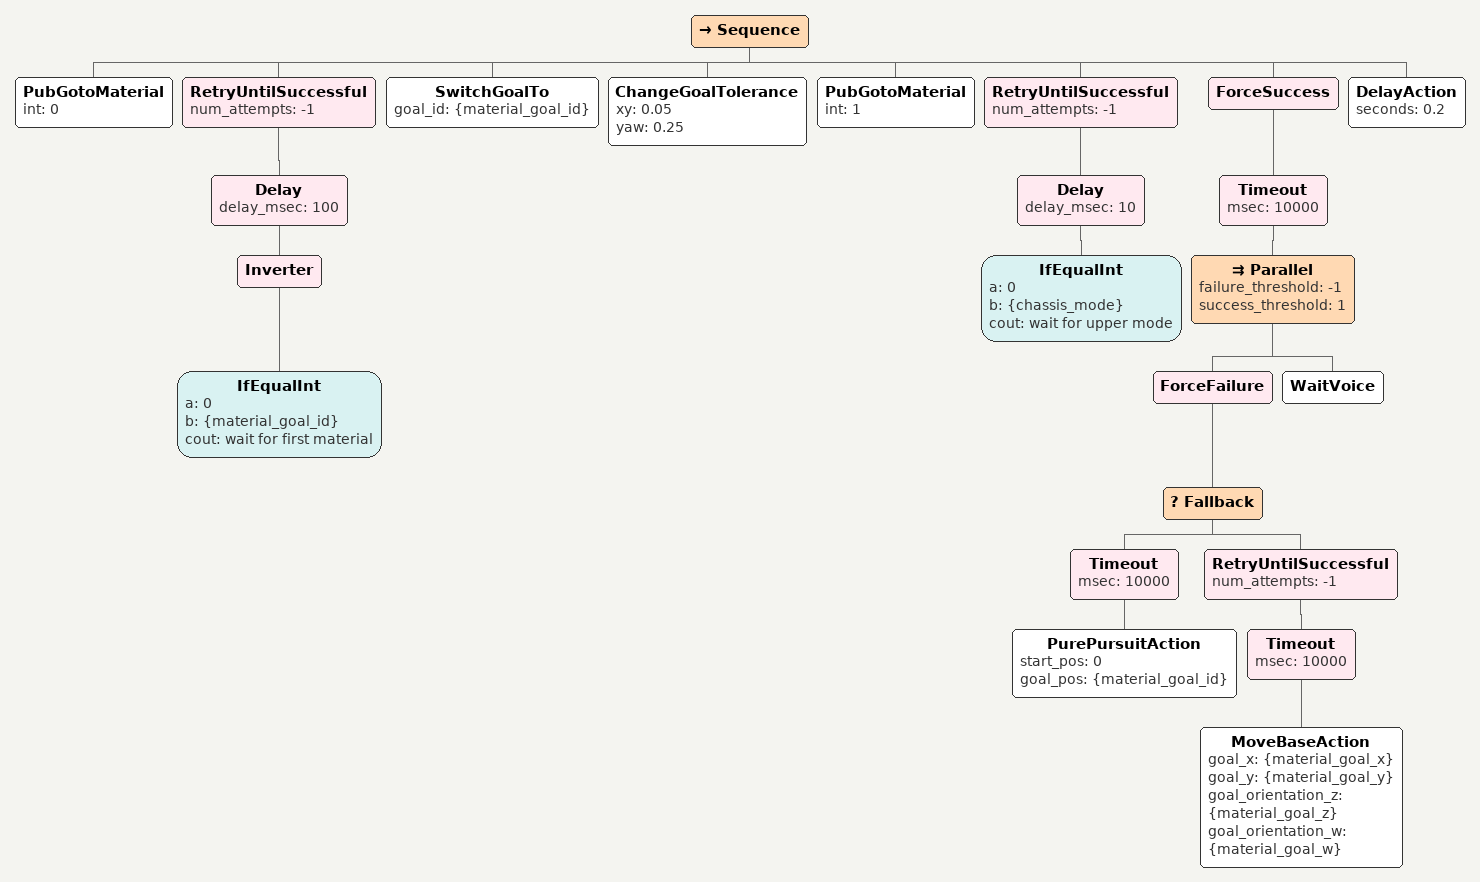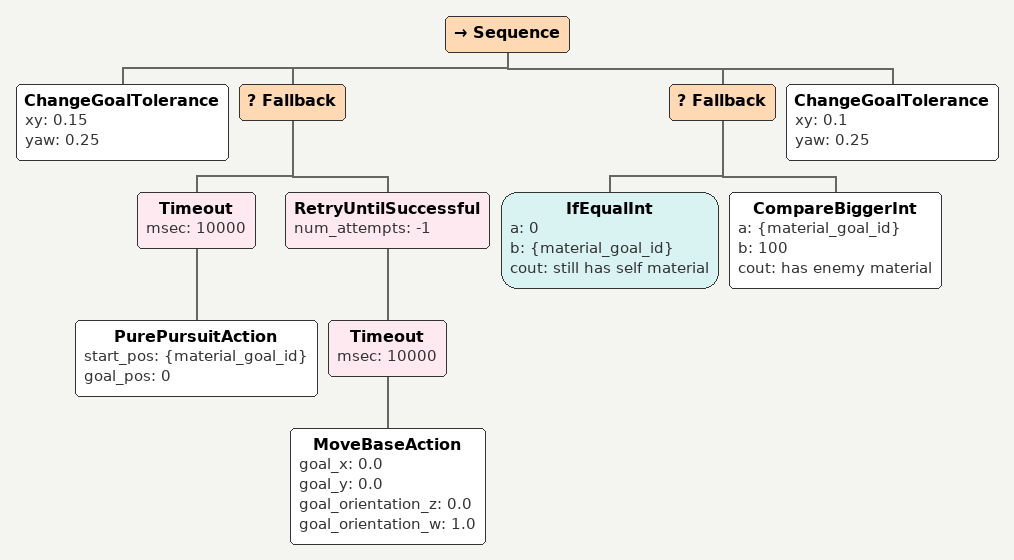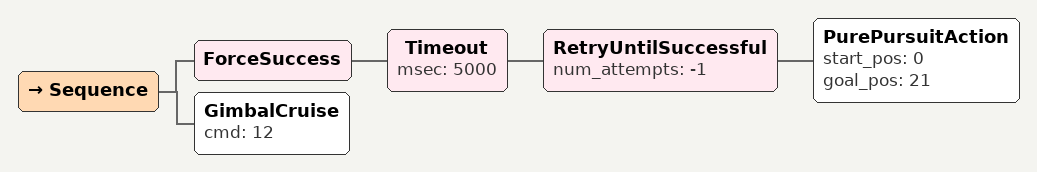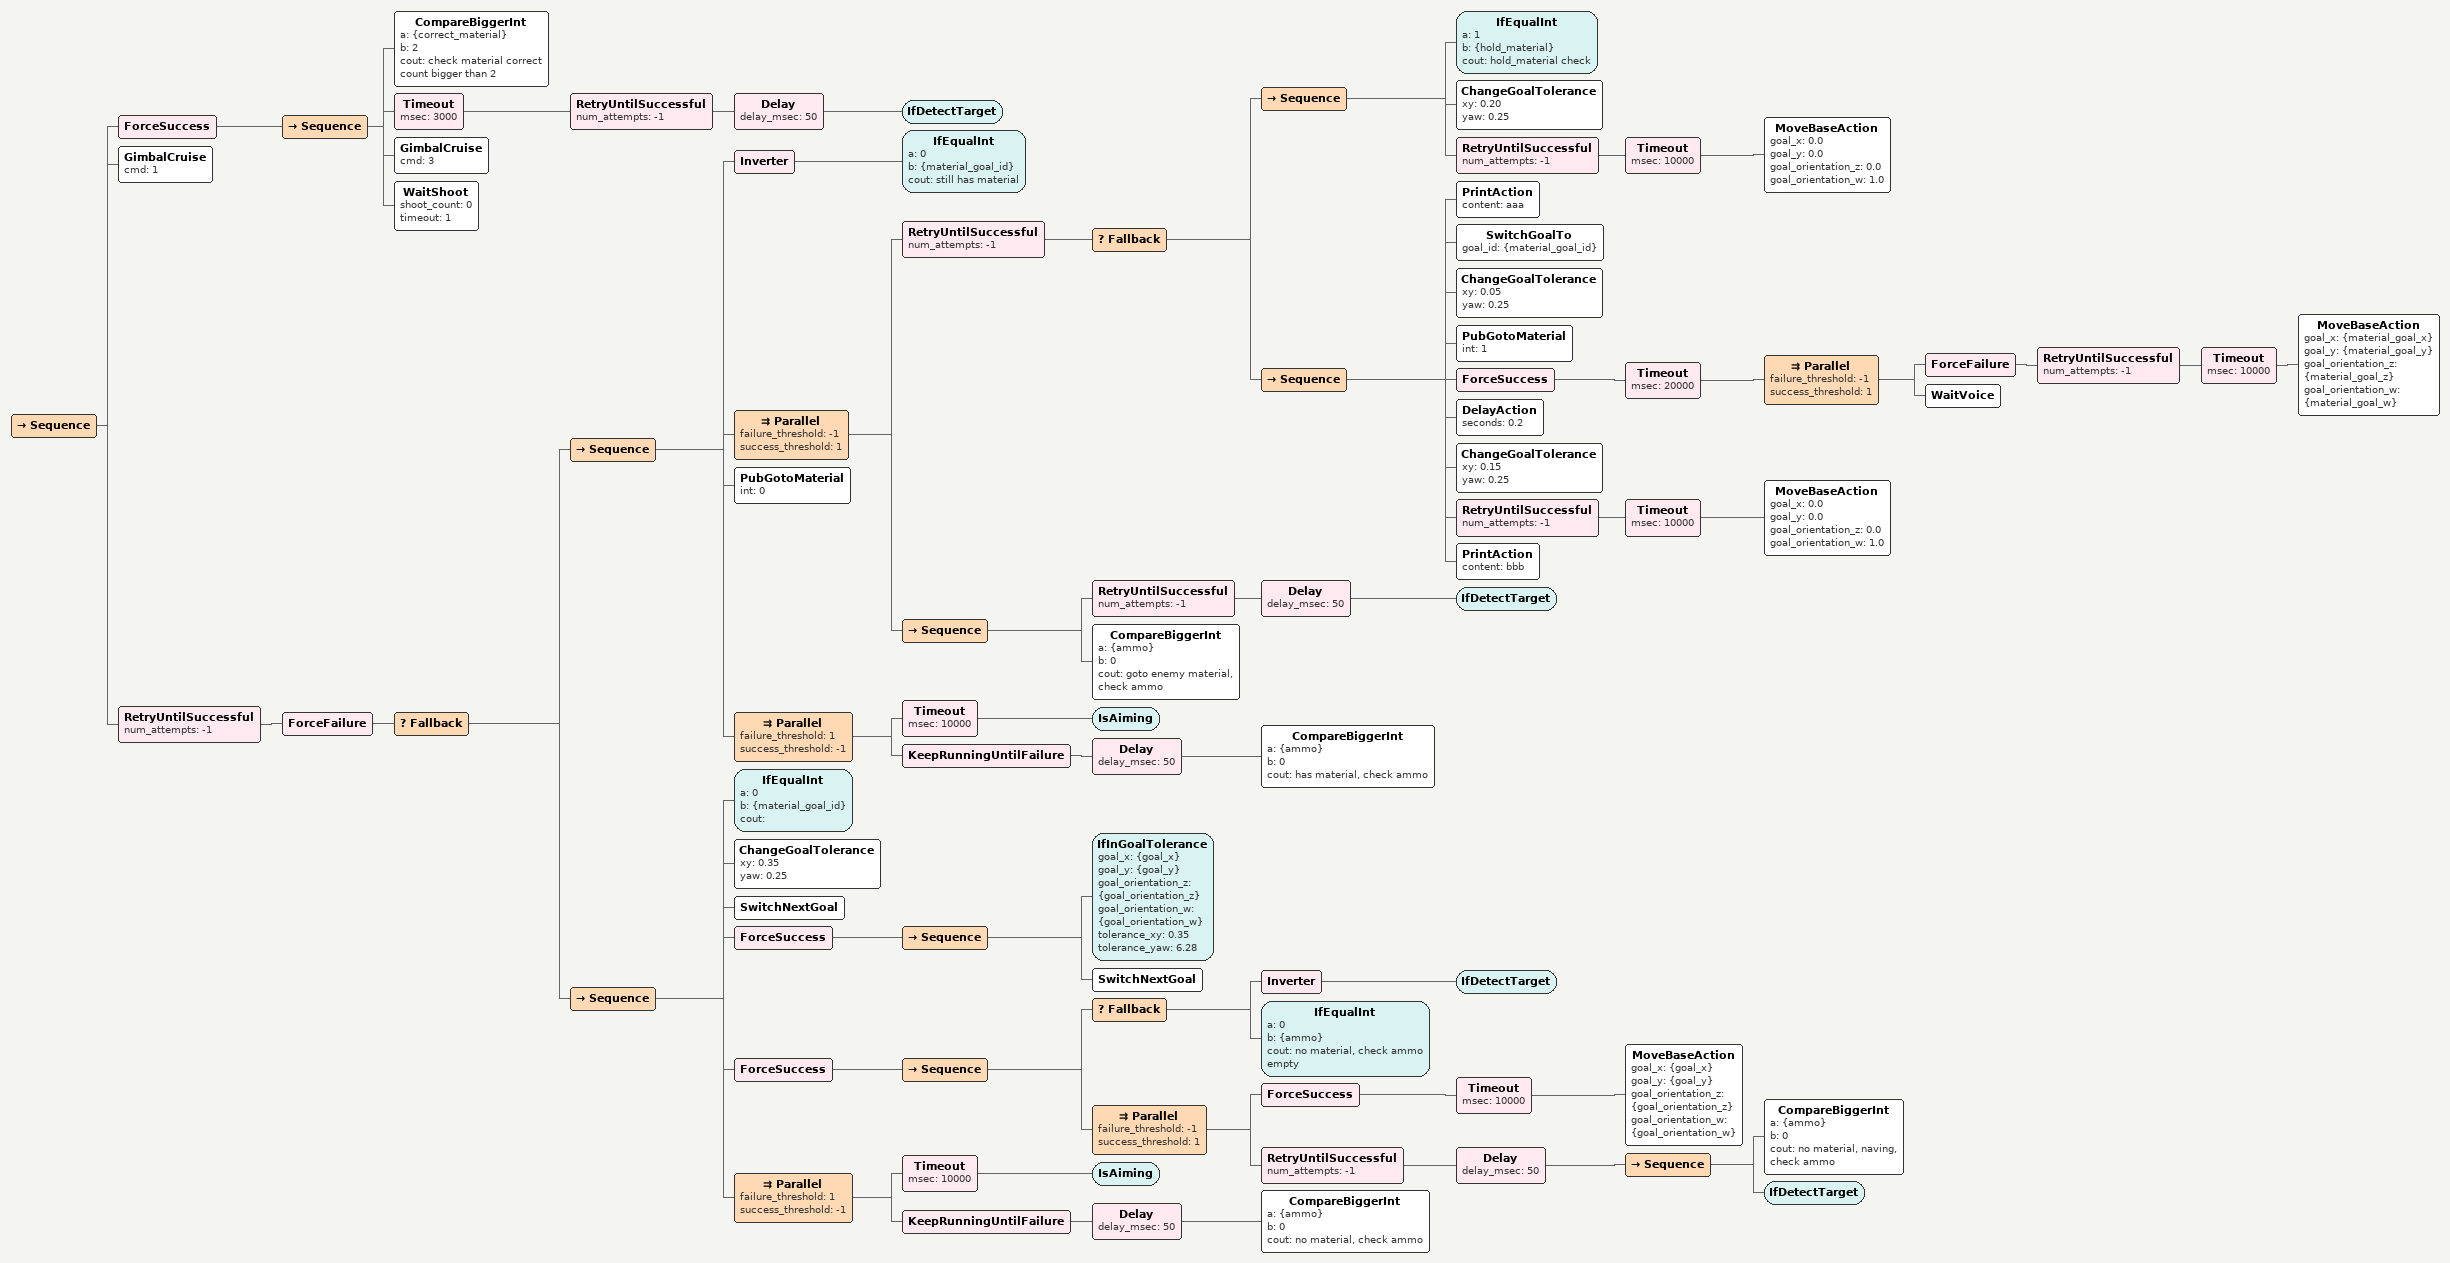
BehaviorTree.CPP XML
<Sequence>
  <PubGotoMaterial int="0"/>
  <RetryUntilSuccessful num_attempts="-1">
    <Delay delay_msec="100">
      <Inverter>
        <IfEqualInt a="0" b="{material_goal_id}" cout="wait for first material"/>
      </Inverter>
    </Delay>
  </RetryUntilSuccessful>
  <SwitchGoalTo goal_id="{material_goal_id}"/>
  <ChangeGoalTolerance xy="0.05" yaw="0.25"/>
  <PubGotoMaterial int="1"/>
  <RetryUntilSuccessful num_attempts="-1">
    <Delay delay_msec="10">
      <IfEqualInt a="0" b="{chassis_mode}" cout="wait for upper mode"/>
    </Delay>
  </RetryUntilSuccessful>
  <ForceSuccess>
    <Timeout msec="10000">
      <Parallel failure_threshold="-1" success_threshold="1">
        <ForceFailure>
          <Fallback>
            <Timeout msec="10000">
              <PurePursuitAction start_pos="0" goal_pos="{material_goal_id}"/>
            </Timeout>
            <RetryUntilSuccessful num_attempts="-1">
              <Timeout msec="10000">
                <MoveBaseAction goal_x="{material_goal_x}" goal_y="{material_goal_y}" goal_orientation_z="{material_goal_z}" goal_orientation_w="{material_goal_w}"/>
              </Timeout>
            </RetryUntilSuccessful>
          </Fallback>
        </ForceFailure>
        <WaitVoice/>
      </Parallel>
    </Timeout>
  </ForceSuccess>
  <DelayAction seconds="0.2"/>
</Sequence>

<Sequence>
  <ChangeGoalTolerance xy="0.15" yaw="0.25"/>
  <Fallback>
    <Timeout msec="10000">
      <PurePursuitAction start_pos="{material_goal_id}" goal_pos="0"/>
    </Timeout>
    <RetryUntilSuccessful num_attempts="-1">
      <Timeout msec="10000">
        <MoveBaseAction goal_x="0.0" goal_y="0.0" goal_orientation_z="0.0" goal_orientation_w="1.0"/>
      </Timeout>
    </RetryUntilSuccessful>
  </Fallback>
  <Fallback>
    <IfEqualInt a="0" b="{material_goal_id}" cout="still has self material"/>
    <CompareBiggerInt a="{material_goal_id}" b="100" cout="has enemy material"/>
  </Fallback>
  <ChangeGoalTolerance xy="0.1" yaw="0.25"/>
</Sequence>

<Sequence>
  <ForceSuccess>
    <Timeout msec="5000">
      <RetryUntilSuccessful num_attempts="-1">
        <PurePursuitAction start_pos="0" goal_pos="21"/>
      </RetryUntilSuccessful>
    </Timeout>
  </ForceSuccess>
  <GimbalCruise cmd="12"/>
</Sequence>

<Sequence>
  <ForceSuccess>
    <Sequence>
      <CompareBiggerInt a="{correct_material}" b="2" cout="check material correct count bigger than 2"/>
      <Timeout msec="3000">
        <RetryUntilSuccessful num_attempts="-1">
          <Delay delay_msec="50">
            <IfDetectTarget/>
          </Delay>
        </RetryUntilSuccessful>
      </Timeout>
      <GimbalCruise cmd="3"/>
      <WaitShoot shoot_count="0" timeout="1"/>
    </Sequence>
  </ForceSuccess>
  <GimbalCruise cmd="1"/>
  <RetryUntilSuccessful num_attempts="-1">
    <ForceFailure>
      <Fallback>
        <Sequence>
          <Inverter>
            <IfEqualInt a="0" b="{material_goal_id}" cout="still has material"/>
          </Inverter>
          <Parallel failure_threshold="-1" success_threshold="1">
            <RetryUntilSuccessful num_attempts="-1">
              <Fallback>
                <Sequence>
                  <IfEqualInt a="1" b="{hold_material}" cout="hold_material check"/>
                  <ChangeGoalTolerance xy="0.20" yaw="0.25"/>
                  <RetryUntilSuccessful num_attempts="-1">
                    <Timeout msec="10000">
                      <MoveBaseAction goal_x="0.0" goal_y="0.0" goal_orientation_z="0.0" goal_orientation_w="1.0"/>
                    </Timeout>
                  </RetryUntilSuccessful>
                </Sequence>
                <Sequence>
                  <PrintAction content="aaa"/>
                  <SwitchGoalTo goal_id="{material_goal_id}"/>
                  <ChangeGoalTolerance xy="0.05" yaw="0.25"/>
                  <PubGotoMaterial int="1"/>
                  <ForceSuccess>
                    <Timeout msec="20000">
                      <Parallel failure_threshold="-1" success_threshold="1">
                        <ForceFailure>
                          <RetryUntilSuccessful num_attempts="-1">
                            <Timeout msec="10000">
                              <MoveBaseAction goal_x="{material_goal_x}" goal_y="{material_goal_y}" goal_orientation_z="{material_goal_z}" goal_orientation_w="{material_goal_w}"/>
                            </Timeout>
                          </RetryUntilSuccessful>
                        </ForceFailure>
                        <WaitVoice/>
                      </Parallel>
                    </Timeout>
                  </ForceSuccess>
                  <DelayAction seconds="0.2"/>
                  <ChangeGoalTolerance xy="0.15" yaw="0.25"/>
                  <RetryUntilSuccessful num_attempts="-1">
                    <Timeout msec="10000">
                      <MoveBaseAction goal_x="0.0" goal_y="0.0" goal_orientation_z="0.0" goal_orientation_w="1.0"/>
                    </Timeout>
                  </RetryUntilSuccessful>
                  <PrintAction content="bbb"/>
                </Sequence>
              </Fallback>
            </RetryUntilSuccessful>
            <Sequence>
              <RetryUntilSuccessful num_attempts="-1">
                <Delay delay_msec="50">
                  <IfDetectTarget/>
                </Delay>
              </RetryUntilSuccessful>
              <CompareBiggerInt a="{ammo}" b="0" cout="goto enemy material, check ammo"/>
            </Sequence>
          </Parallel>
          <PubGotoMaterial int="0"/>
          <Parallel failure_threshold="1" success_threshold="-1">
            <Timeout msec="10000">
              <IsAiming/>
            </Timeout>
            <KeepRunningUntilFailure>
              <Delay delay_msec="50">
                <CompareBiggerInt a="{ammo}" b="0" cout="has material, check ammo"/>
              </Delay>
            </KeepRunningUntilFailure>
          </Parallel>
        </Sequence>
        <Sequence>
          <IfEqualInt a="0" b="{material_goal_id}" cout=""/>
          <ChangeGoalTolerance xy="0.35" yaw="0.25"/>
          <SwitchNextGoal/>
          <ForceSuccess>
            <Sequence>
              <IfInGoalTolerance goal_x="{goal_x}" goal_y="{goal_y}" goal_orientation_z="{goal_orientation_z}" goal_orientation_w="{goal_orientation_w}" tolerance_xy="0.35" tolerance_yaw="6.28"/>
              <SwitchNextGoal/>
            </Sequence>
          </ForceSuccess>
          <ForceSuccess>
            <Sequence>
              <Fallback>
                <Inverter>
                  <IfDetectTarget/>
                </Inverter>
                <IfEqualInt a="0" b="{ammo}" cout="no material, check ammo empty"/>
              </Fallback>
              <Parallel failure_threshold="-1" success_threshold="1">
                <ForceSuccess>
                  <Timeout msec="10000">
                    <MoveBaseAction goal_x="{goal_x}" goal_y="{goal_y}" goal_orientation_z="{goal_orientation_z}" goal_orientation_w="{goal_orientation_w}"/>
                  </Timeout>
                </ForceSuccess>
                <RetryUntilSuccessful num_attempts="-1">
                  <Delay delay_msec="50">
                    <Sequence>
                      <CompareBiggerInt a="{ammo}" b="0" cout="no material, naving, check ammo"/>
                      <IfDetectTarget/>
                    </Sequence>
                  </Delay>
                </RetryUntilSuccessful>
              </Parallel>
            </Sequence>
          </ForceSuccess>
          <Parallel failure_threshold="1" success_threshold="-1">
            <Timeout msec="10000">
              <IsAiming/>
            </Timeout>
            <KeepRunningUntilFailure>
              <Delay delay_msec="50">
                <CompareBiggerInt a="{ammo}" b="0" cout="no material, check ammo"/>
              </Delay>
            </KeepRunningUntilFailure>
          </Parallel>
        </Sequence>
      </Fallback>
    </ForceFailure>
  </RetryUntilSuccessful>
</Sequence>
